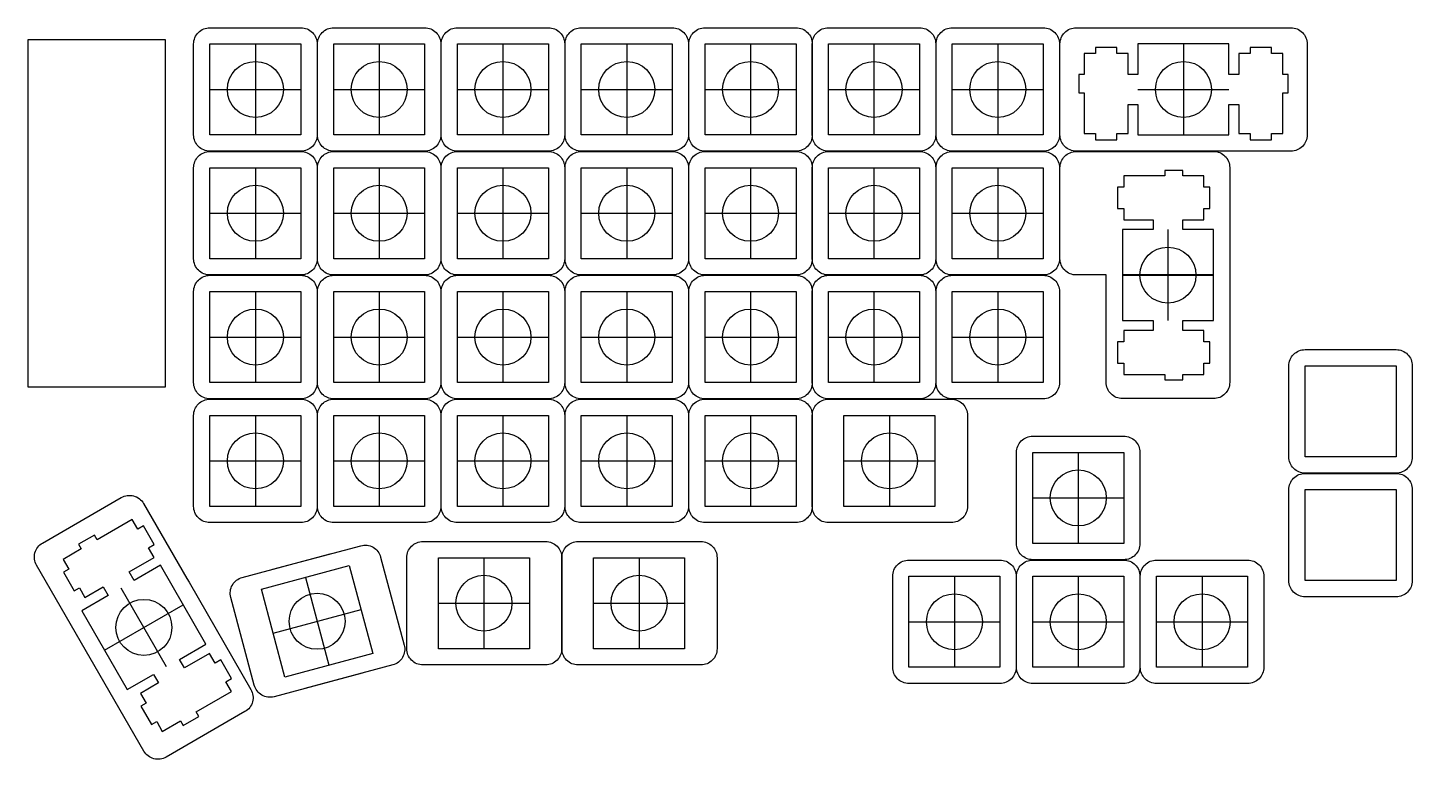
# Model space of a CAD drawing. Header units: millimetres. Extents: x -449 to 292, y -662 to 324.
# Drawn here: x -60.4 to 152.7, y -661.9 to -549.4 of the extents above; entities that cross this region are included whole.
import ezdxf

# ---------------------------------------------------------------- set-up
doc = ezdxf.new("R2010")
doc.units = ezdxf.units.MM
doc.layers.get('0').update_dxf_attribs({"color": 4, "lineweight": 25, "true_color": 0x00ffff})
for name, color, linetype, lineweight, true_color in [('keycap', 56, 'Continuous', 25, 0x808000), ('livello 1', 1, 'Continuous', 25, 0xff0000), ('livello 2', 3, 'Continuous', 25, 0x00ff00), ('livello 3', 6, 'Continuous', 25, 0xff00ff)]:
    doc.layers.add(name, color=color, linetype=linetype, lineweight=lineweight, true_color=true_color)

msp = doc.modelspace()

# ---------------------------------------------------------------- linework, layer by layer
at = {"color": 0}
for p, q in [((-32.33, -551.86), (-18.33, -551.86)), ((-32.33, -565.86), (-32.33, -551.86)), ((-18.33, -551.86), (-18.33, -565.86)), ((-13.28, -551.86), (0.72, -551.86)), ((-13.28, -565.86), (-13.28, -551.86)), ((0.72, -551.86), (0.72, -565.86)), ((5.77, -551.86), (19.77, -551.86)), ((5.77, -565.86), (5.77, -551.86)), ((19.77, -551.86), (19.77, -565.86)), ((24.82, -551.86), (38.82, -551.86)), ((24.82, -565.86), (24.82, -551.86)), ((38.82, -551.86), (38.82, -565.86)), ((43.87, -551.86), (57.87, -551.86)), ((43.87, -565.86), (43.87, -551.86)), ((57.87, -551.86), (57.87, -565.86)), ((62.87, -551.86), (76.87, -551.86)), ((62.87, -565.86), (62.87, -551.86)), ((76.87, -551.86), (76.87, -565.86)), ((81.92, -551.86), (95.92, -551.86)), ((81.92, -565.86), (81.92, -551.86)), ((95.92, -551.86), (95.92, -565.86)), ((110.49, -551.86), (110.49, -556.56)), ((124.49, -551.86), (110.49, -551.86)), ((124.49, -556.56), (124.49, -551.86)), ((103.94, -553.33), (102.22, -553.33)), ((102.22, -553.33), (102.22, -556.56)), ((107.24, -552.41), (103.94, -552.41)), ((103.94, -552.41), (103.94, -553.33)), ((107.24, -553.33), (107.24, -552.41)), ((108.97, -553.33), (107.24, -553.33)), ((108.97, -556.56), (108.97, -553.33)), ((127.74, -553.33), (126.02, -553.33)), ((126.02, -553.33), (126.02, -556.56)), ((131.04, -552.41), (127.74, -552.41)), ((127.74, -552.41), (127.74, -553.33)), ((131.04, -553.33), (131.04, -552.41)), ((132.77, -553.33), (131.04, -553.33)), ((132.77, -556.56), (132.77, -553.33)), ((102.22, -556.56), (101.39, -556.56)), ((101.39, -556.56), (101.39, -559.36)), ((110.49, -556.56), (108.97, -556.56)), ((126.02, -556.56), (124.49, -556.56)), ((133.59, -556.56), (132.77, -556.56)), ((133.59, -559.36), (133.59, -556.56)), ((101.39, -559.36), (102.22, -559.36)), ((102.22, -559.36), (102.22, -565.63)), ((132.77, -565.63), (132.77, -559.36)), ((132.77, -559.36), (133.59, -559.36)), ((108.97, -565.63), (108.97, -561.16)), ((108.97, -561.16), (110.49, -561.16)), ((110.49, -561.16), (110.49, -565.86)), ((124.49, -565.86), (124.49, -561.16)), ((124.49, -561.16), (126.02, -561.16)), ((126.02, -561.16), (126.02, -565.63)), ((-18.33, -565.86), (-32.33, -565.86)), ((0.72, -565.86), (-13.28, -565.86)), ((19.77, -565.86), (5.77, -565.86)), ((38.82, -565.86), (24.82, -565.86)), ((57.87, -565.86), (43.87, -565.86)), ((76.87, -565.86), (62.87, -565.86)), ((95.92, -565.86), (81.92, -565.86)), ((102.22, -565.63), (103.94, -565.63)), ((103.94, -565.63), (103.94, -566.61)), ((103.94, -566.61), (107.24, -566.61)), ((107.24, -566.61), (107.24, -565.63)), ((107.24, -565.63), (108.97, -565.63)), ((110.49, -565.86), (124.49, -565.86)), ((126.02, -565.63), (127.74, -565.63)), ((127.74, -565.63), (127.74, -566.61)), ((127.74, -566.61), (131.04, -566.61)), ((131.04, -566.61), (131.04, -565.63)), ((131.04, -565.63), (132.77, -565.63)), ((-32.33, -570.91), (-18.33, -570.91)), ((-32.33, -584.91), (-32.33, -570.91)), ((-18.33, -570.91), (-18.33, -584.91)), ((-13.28, -570.91), (0.72, -570.91)), ((-13.28, -584.91), (-13.28, -570.91)), ((0.72, -570.91), (0.72, -584.91)), ((5.77, -570.91), (19.77, -570.91)), ((5.77, -584.91), (5.77, -570.91)), ((19.77, -570.91), (19.77, -584.91)), ((24.82, -570.91), (38.82, -570.91)), ((24.82, -584.91), (24.82, -570.91)), ((38.82, -570.91), (38.82, -584.91)), ((43.87, -570.91), (57.87, -570.91)), ((43.87, -584.91), (43.87, -570.91)), ((57.87, -570.91), (57.87, -584.91)), ((62.87, -570.91), (76.87, -570.91)), ((62.87, -584.91), (62.87, -570.91)), ((76.87, -570.91), (76.87, -584.91)), ((81.92, -570.91), (95.92, -570.91)), ((81.92, -584.91), (81.92, -570.91)), ((95.92, -570.91), (95.92, -584.91)), ((114.61, -572.16), (108.34, -572.16)), ((108.34, -572.16), (108.34, -573.88)), ((114.61, -571.33), (114.61, -572.16)), ((117.41, -571.33), (114.61, -571.33)), ((117.41, -572.16), (117.41, -571.33)), ((120.64, -572.16), (117.41, -572.16)), ((120.64, -573.88), (120.64, -572.16)), ((108.34, -573.88), (107.36, -573.88)), ((107.36, -573.88), (107.36, -577.18)), ((121.56, -573.88), (120.64, -573.88)), ((121.56, -577.18), (121.56, -573.88)), ((107.36, -577.18), (108.34, -577.18)), ((108.34, -577.18), (108.34, -578.91)), ((120.64, -578.91), (120.64, -577.18)), ((120.64, -577.18), (121.56, -577.18)), ((108.34, -578.91), (112.81, -578.91)), ((112.81, -578.91), (112.81, -580.43)), ((117.41, -580.43), (117.41, -578.91)), ((117.41, -578.91), (120.64, -578.91)), ((112.81, -580.43), (108.11, -580.43)), ((108.11, -580.43), (108.11, -594.43)), ((122.11, -580.43), (117.41, -580.43)), ((122.11, -594.43), (122.11, -580.43)), ((-18.33, -584.91), (-32.33, -584.91)), ((0.72, -584.91), (-13.28, -584.91)), ((19.77, -584.91), (5.77, -584.91)), ((38.82, -584.91), (24.82, -584.91)), ((57.87, -584.91), (43.87, -584.91)), ((76.87, -584.91), (62.87, -584.91)), ((95.92, -584.91), (81.92, -584.91)), ((-32.33, -589.96), (-18.33, -589.96)), ((-32.33, -603.96), (-32.33, -589.96)), ((-18.33, -589.96), (-18.33, -603.96)), ((-13.28, -589.96), (0.72, -589.96)), ((-13.28, -603.96), (-13.28, -589.96)), ((0.72, -589.96), (0.72, -603.96)), ((5.77, -589.96), (19.77, -589.96)), ((5.77, -603.96), (5.77, -589.96)), ((19.77, -589.96), (19.77, -603.96)), ((24.82, -589.96), (38.82, -589.96)), ((24.82, -603.96), (24.82, -589.96)), ((38.82, -589.96), (38.82, -603.96)), ((43.87, -589.96), (57.87, -589.96)), ((43.87, -603.96), (43.87, -589.96)), ((57.87, -589.96), (57.87, -603.96)), ((62.87, -589.96), (76.87, -589.96)), ((62.87, -603.96), (62.87, -589.96)), ((76.87, -589.96), (76.87, -603.96)), ((81.92, -589.96), (95.92, -589.96)), ((81.92, -603.96), (81.92, -589.96)), ((95.92, -589.96), (95.92, -603.96)), ((108.11, -594.43), (112.81, -594.43)), ((112.81, -594.43), (112.81, -595.96)), ((117.41, -595.96), (117.41, -594.43)), ((117.41, -594.43), (122.11, -594.43)), ((112.81, -595.96), (108.34, -595.96)), ((108.34, -595.96), (108.34, -597.68)), ((120.64, -595.96), (117.41, -595.96)), ((120.64, -597.68), (120.64, -595.96)), ((108.34, -597.68), (107.36, -597.68)), ((107.36, -597.68), (107.36, -600.98)), ((121.56, -597.68), (120.64, -597.68)), ((121.56, -600.98), (121.56, -597.68)), ((107.36, -600.98), (108.34, -600.98)), ((108.34, -600.98), (108.34, -602.71)), ((108.34, -602.71), (114.61, -602.71)), ((114.61, -602.71), (114.61, -603.53)), ((117.41, -603.53), (117.41, -602.71)), ((117.41, -602.71), (120.64, -602.71)), ((120.64, -602.71), (120.64, -600.98)), ((120.64, -600.98), (121.56, -600.98)), ((136.21, -601.39), (150.21, -601.39)), ((136.21, -615.39), (136.21, -601.39)), ((150.21, -601.39), (150.21, -615.39)), ((-18.33, -603.96), (-32.33, -603.96)), ((0.72, -603.96), (-13.28, -603.96)), ((19.77, -603.96), (5.77, -603.96)), ((38.82, -603.96), (24.82, -603.96)), ((57.87, -603.96), (43.87, -603.96)), ((76.87, -603.96), (62.87, -603.96)), ((95.92, -603.96), (81.92, -603.96)), ((114.61, -603.53), (117.41, -603.53)), ((-32.33, -609.01), (-18.33, -609.01)), ((-32.33, -623.01), (-32.33, -609.01)), ((-18.33, -609.01), (-18.33, -623.01)), ((-13.28, -609.01), (0.72, -609.01)), ((-13.28, -623.01), (-13.28, -609.01)), ((0.72, -609.01), (0.72, -623.01)), ((5.77, -609.01), (19.77, -609.01)), ((5.77, -623.01), (5.77, -609.01)), ((19.77, -609.01), (19.77, -623.01)), ((24.82, -609.01), (38.82, -609.01)), ((24.82, -623.01), (24.82, -609.01)), ((38.82, -609.01), (38.82, -623.01)), ((43.87, -609.01), (57.87, -609.01)), ((43.87, -623.01), (43.87, -609.01)), ((57.87, -609.01), (57.87, -623.01)), ((65.25, -609.01), (79.25, -609.01)), ((65.25, -623.01), (65.25, -609.01)), ((79.25, -609.01), (79.25, -623.01)), ((94.3, -614.72), (108.3, -614.72)), ((94.3, -628.72), (94.3, -614.72)), ((108.3, -614.72), (108.3, -628.72)), ((150.21, -615.39), (136.21, -615.39)), ((136.21, -620.44), (150.21, -620.44)), ((136.21, -634.44), (136.21, -620.44)), ((150.21, -620.44), (150.21, -634.44)), ((-18.33, -623.01), (-32.33, -623.01)), ((0.72, -623.01), (-13.28, -623.01)), ((19.77, -623.01), (5.77, -623.01)), ((38.82, -623.01), (24.82, -623.01)), ((57.87, -623.01), (43.87, -623.01)), ((79.25, -623.01), (65.25, -623.01)), ((-44.27, -625.03), (-49.7, -628.17)), ((-43.41, -626.52), (-44.27, -625.03)), ((-42.56, -626.03), (-43.41, -626.52)), ((-40.91, -628.89), (-42.56, -626.03)), ((-50.11, -627.45), (-52.54, -628.85)), ((-49.7, -628.17), (-50.11, -627.45)), ((-52.12, -629.57), (-54.92, -631.18)), ((-52.54, -628.85), (-52.12, -629.57)), ((-41.76, -629.38), (-40.91, -628.89)), ((-40.89, -630.88), (-41.76, -629.38)), ((108.3, -628.72), (94.3, -628.72)), ((-54.92, -631.18), (-54.06, -632.67)), ((-54.06, -632.67), (-54.86, -633.13)), ((-44.77, -633.11), (-40.89, -630.88)), ((-39.93, -632.08), (-44, -634.43)), ((-32.93, -644.21), (-39.93, -632.08)), ((-24.41, -635.75), (-10.88, -632.12)), ((-10.88, -632.12), (-7.26, -645.65)), ((2.84, -630.91), (16.84, -630.91)), ((2.84, -644.91), (2.84, -630.91)), ((16.84, -630.91), (16.84, -644.91)), ((26.72, -630.91), (40.72, -630.91)), ((26.72, -644.91), (26.72, -630.91)), ((40.72, -630.91), (40.72, -644.91)), ((-54.86, -633.13), (-53.21, -635.99)), ((-44, -634.43), (-44.77, -633.11)), ((75.25, -633.77), (89.25, -633.77)), ((75.25, -647.77), (75.25, -633.77)), ((89.25, -633.77), (89.25, -647.77)), ((94.3, -633.77), (108.3, -633.77)), ((94.3, -647.77), (94.3, -633.77)), ((108.3, -633.77), (108.3, -647.77)), ((113.35, -633.77), (127.35, -633.77)), ((113.35, -647.77), (113.35, -633.77)), ((127.35, -633.77), (127.35, -647.77)), ((150.21, -634.44), (136.21, -634.44)), ((-53.21, -635.99), (-52.41, -635.53)), ((-52.41, -635.53), (-51.55, -637.03)), ((-47.99, -636.73), (-52.06, -639.08)), ((-51.55, -637.03), (-48.75, -635.41)), ((-48.75, -635.41), (-47.99, -636.73)), ((-20.78, -649.27), (-24.41, -635.75)), ((-52.06, -639.08), (-45.06, -651.21)), ((-37, -646.56), (-32.93, -644.21)), ((16.84, -644.91), (2.84, -644.91)), ((40.72, -644.91), (26.72, -644.91)), ((-36.24, -647.88), (-37, -646.56)), ((-32.37, -645.64), (-36.24, -647.88)), ((-31.51, -647.13), (-32.37, -645.64)), ((-30.66, -646.64), (-31.51, -647.13)), ((-29.01, -649.5), (-30.66, -646.64)), ((-7.26, -645.65), (-20.78, -649.27)), ((-45.06, -651.21), (-40.99, -648.86)), ((-40.99, -648.86), (-40.22, -650.18)), ((-29.86, -649.99), (-29.01, -649.5)), ((89.25, -647.77), (75.25, -647.77)), ((108.3, -647.77), (94.3, -647.77)), ((127.35, -647.77), (113.35, -647.77)), ((-40.22, -650.18), (-43.02, -651.79)), ((-43.02, -651.79), (-42.16, -653.28)), ((-34.42, -654.62), (-28.99, -651.49)), ((-28.99, -651.49), (-29.86, -649.99)), ((-42.16, -653.28), (-42.96, -653.74)), ((-42.96, -653.74), (-41.3, -656.6)), ((-41.3, -656.6), (-40.51, -656.14)), ((-40.51, -656.14), (-39.65, -657.64)), ((-39.65, -657.64), (-36.85, -656.02)), ((-36.85, -656.02), (-36.44, -656.74)), ((-36.44, -656.74), (-34.01, -655.34)), ((-34.01, -655.34), (-34.42, -654.62))]:
    msp.add_line(p, q, dxfattribs=at)
at = {"layer": 'keycap', "flags": 128}
for points in [[(-18.33, -549.36, -0.414214), (-15.83, -551.86), (-15.83, -565.86, -0.414214), (-18.33, -568.36), (-32.33, -568.36, -0.414214), (-34.83, -565.86), (-34.83, -551.86, -0.414214), (-32.33, -549.36)], [(0.72, -549.36, -0.414214), (3.22, -551.86), (3.22, -565.86, -0.414214), (0.72, -568.36), (-13.28, -568.36, -0.414214), (-15.78, -565.86), (-15.78, -551.86, -0.414214), (-13.28, -549.36)], [(19.77, -549.36, -0.414214), (22.27, -551.86), (22.27, -565.86, -0.414214), (19.77, -568.36), (5.77, -568.36, -0.414214), (3.27, -565.86), (3.27, -551.86, -0.414214), (5.77, -549.36)], [(38.82, -549.36, -0.414214), (41.32, -551.86), (41.32, -565.86, -0.414214), (38.82, -568.36), (24.82, -568.36, -0.414214), (22.32, -565.86), (22.32, -551.86, -0.414214), (24.82, -549.36)], [(57.87, -549.36, -0.414214), (60.37, -551.86), (60.37, -565.86, -0.414214), (57.87, -568.36), (43.87, -568.36, -0.414214), (41.37, -565.86), (41.37, -551.86, -0.414214), (43.87, -549.36)], [(76.87, -549.36, -0.414214), (79.37, -551.86), (79.37, -565.86, -0.414214), (76.87, -568.36), (62.87, -568.36, -0.414214), (60.37, -565.86), (60.37, -551.86, -0.414214), (62.87, -549.36)], [(95.92, -549.36, -0.414214), (98.42, -551.86), (98.42, -565.86, -0.414214), (95.92, -568.36), (81.92, -568.36, -0.414214), (79.42, -565.86), (79.42, -551.86, -0.414214), (81.92, -549.36)], [(-15.83, -584.91, -0.414214), (-18.33, -587.41), (-32.33, -587.41, -0.414214), (-34.83, -584.91), (-34.83, -570.91, -0.414214), (-32.33, -568.41), (-18.33, -568.41, -0.414214), (-15.83, -570.91)], [(-15.78, -570.91, -0.414214), (-13.28, -568.41), (0.72, -568.41, -0.414214), (3.22, -570.91), (3.22, -584.91, -0.414214), (0.72, -587.41), (-13.28, -587.41, -0.414214), (-15.78, -584.91)], [(5.77, -587.41, -0.414214), (3.27, -584.91), (3.27, -570.91, -0.414214), (5.77, -568.41), (19.77, -568.41, -0.414214), (22.27, -570.91), (22.27, -584.91, -0.414214), (19.77, -587.41)], [(24.82, -587.41, -0.414214), (22.32, -584.91), (22.32, -570.91, -0.414214), (24.82, -568.41), (38.82, -568.41, -0.414214), (41.32, -570.91), (41.32, -584.91, -0.414214), (38.82, -587.41)], [(60.37, -584.91, -0.414214), (57.87, -587.41), (43.87, -587.41, -0.414214), (41.37, -584.91), (41.37, -570.91, -0.414214), (43.87, -568.41), (57.87, -568.41, -0.414214), (60.37, -570.91)], [(60.37, -570.91, -0.414214), (62.87, -568.41), (76.87, -568.41, -0.414214), (79.37, -570.91), (79.37, -584.91, -0.414214), (76.87, -587.41), (62.87, -587.41, -0.414214), (60.37, -584.91)], [(79.42, -570.91, -0.414214), (81.92, -568.41), (95.92, -568.41, -0.414214), (98.42, -570.91), (98.42, -584.91, -0.414214), (95.92, -587.41), (81.92, -587.41, -0.414214), (79.42, -584.91)], [(-15.83, -603.96, -0.414214), (-18.33, -606.46), (-32.33, -606.46, -0.414214), (-34.83, -603.96), (-34.83, -589.96, -0.414214), (-32.33, -587.46), (-18.33, -587.46, -0.414214), (-15.83, -589.96)], [(0.72, -587.46, -0.414214), (3.22, -589.96), (3.22, -603.96, -0.414214), (0.72, -606.46), (-13.28, -606.46, -0.414214), (-15.78, -603.96), (-15.78, -589.96, -0.414214), (-13.28, -587.46)], [(3.27, -589.96, -0.414214), (5.77, -587.46), (19.77, -587.46, -0.414214), (22.27, -589.96), (22.27, -603.96, -0.414214), (19.77, -606.46), (5.77, -606.46, -0.414214), (3.27, -603.96)], [(22.32, -589.96, -0.414214), (24.82, -587.46), (38.82, -587.46, -0.414214), (41.32, -589.96), (41.32, -603.96, -0.414214), (38.82, -606.46), (24.82, -606.46, -0.414214), (22.32, -603.96)], [(41.37, -589.96, -0.414214), (43.87, -587.46), (57.87, -587.46, -0.414214), (60.37, -589.96), (60.37, -603.96, -0.414214), (57.87, -606.46), (43.87, -606.46, -0.414214), (41.37, -603.96)], [(60.37, -589.96, -0.414214), (62.87, -587.46), (76.87, -587.46, -0.414214), (79.37, -589.96), (79.37, -603.96, -0.414214), (76.87, -606.46), (62.87, -606.46, -0.414214), (60.37, -603.96)], [(79.42, -589.96, -0.414214), (81.92, -587.46), (95.92, -587.46, -0.414214), (98.42, -589.96), (98.42, -603.96, -0.414214), (95.92, -606.46), (81.92, -606.46, -0.414214), (79.42, -603.96)], [(152.71, -615.39, -0.414214), (150.21, -617.89), (136.21, -617.89, -0.414214), (133.71, -615.39), (133.71, -601.39, -0.414214), (136.21, -598.89), (150.21, -598.89, -0.414214), (152.71, -601.39)], [(-15.83, -623.01, -0.414214), (-18.33, -625.51), (-32.33, -625.51, -0.414214), (-34.83, -623.01), (-34.83, -609.01, -0.414214), (-32.33, -606.51), (-18.33, -606.51, -0.414214), (-15.83, -609.01)], [(-15.78, -609.01, -0.414214), (-13.28, -606.51), (0.72, -606.51, -0.414214), (3.22, -609.01), (3.22, -623.01, -0.414214), (0.72, -625.51), (-13.28, -625.51, -0.414214), (-15.78, -623.01)], [(3.27, -609.01, -0.414214), (5.77, -606.51), (19.77, -606.51, -0.414214), (22.27, -609.01), (22.27, -623.01, -0.414214), (19.77, -625.51), (5.77, -625.51, -0.414214), (3.27, -623.01)], [(22.32, -609.01, -0.414214), (24.82, -606.51), (38.82, -606.51, -0.414214), (41.32, -609.01), (41.32, -623.01, -0.414214), (38.82, -625.51), (24.82, -625.51, -0.414214), (22.32, -623.01)], [(41.37, -609.01, -0.414214), (43.87, -606.51), (57.87, -606.51, -0.414214), (60.37, -609.01), (60.37, -623.01, -0.414214), (57.87, -625.51), (43.87, -625.51, -0.414214), (41.37, -623.01)], [(110.8, -628.72, -0.414214), (108.3, -631.22), (94.3, -631.22, -0.414214), (91.8, -628.72), (91.8, -614.72, -0.414214), (94.3, -612.22), (108.3, -612.22, -0.414214), (110.8, -614.72)], [(152.71, -634.44, -0.414214), (150.21, -636.94), (136.21, -636.94, -0.414214), (133.71, -634.44), (133.71, -620.44, -0.414214), (136.21, -617.94), (150.21, -617.94, -0.414214), (152.71, -620.44)], [(91.75, -647.77, -0.414214), (89.25, -650.27), (75.25, -650.27, -0.414214), (72.75, -647.77), (72.75, -633.77, -0.414214), (75.25, -631.27), (89.25, -631.27, -0.414214), (91.75, -633.77)], [(110.8, -647.77, -0.414214), (108.3, -650.27), (94.3, -650.27, -0.414214), (91.8, -647.77), (91.8, -633.77, -0.414214), (94.3, -631.27), (108.3, -631.27, -0.414214), (110.8, -633.77)], [(127.35, -631.27, -0.414214), (129.85, -633.77), (129.85, -647.77, -0.414214), (127.35, -650.27), (113.35, -650.27, -0.414214), (110.85, -647.77), (110.85, -633.77, -0.414214), (113.35, -631.27)]]:
    msp.add_lwpolyline(points, format="xyb", close=True, dxfattribs=at)
for points in [[(120.7, -568.36), (100.99, -568.36, -0.414214), (98.49, -565.86), (98.49, -551.86, -0.414214), (100.99, -549.36)], [(100.99, -549.36), (134.04, -549.36, -0.414214), (136.54, -551.86), (136.54, -565.86, -0.414214), (134.04, -568.36), (120.7, -568.36)], [(105.61, -587.41), (100.99, -587.41, -0.414214), (98.49, -584.91), (98.49, -570.91, -0.414214), (100.99, -568.41)], [(107.76, -568.41, -0.035506), (108.11, -568.38), (122.11, -568.38, -0.414214), (124.61, -570.88), (124.61, -584.23)], [(124.61, -584.23), (124.61, -603.93, -0.414214), (122.11, -606.43), (108.11, -606.43, -0.414214), (105.61, -603.93)], [(76.87, -625.51), (62.87, -625.51, -0.414214), (60.37, -623.01), (60.37, -609.01, -0.414214), (62.87, -606.51), (76.87, -606.51)], [(67.75, -606.51), (81.75, -606.51, -0.414214), (84.25, -609.01), (84.25, -623.01, -0.414214), (81.75, -625.51), (67.75, -625.51, -0.414214)], [(-42.47, -660.68), (-59, -632.06, -0.414214), (-58.08, -628.65), (-45.96, -621.65, -0.414214), (-42.54, -622.56), (-35.87, -634.12)], [(14.46, -647.41), (0.46, -647.41, -0.414214), (-2.04, -644.91), (-2.04, -630.91, -0.414214), (0.46, -628.41), (14.46, -628.41)], [(5.34, -628.41), (19.34, -628.41, -0.414214), (21.84, -630.91), (21.84, -644.91, -0.414214), (19.34, -647.41), (5.34, -647.41, -0.414214)], [(38.34, -647.41), (24.34, -647.41, -0.414214), (21.84, -644.91), (21.84, -630.91, -0.414214), (24.34, -628.41), (38.34, -628.41)], [(29.22, -628.41), (43.22, -628.41, -0.414214), (45.72, -630.91), (45.72, -644.91, -0.414214), (43.22, -647.41), (29.22, -647.41, -0.414214)], [(-8.91, -648.68), (-22.44, -652.3, -0.414214), (-25.5, -650.53), (-29.12, -637.01, -0.414214), (-27.35, -633.95), (-13.83, -630.33)], [(-22.64, -632.68), (-9.11, -629.06, -0.414214), (-6.05, -630.83), (-2.43, -644.35, -0.414214), (-4.2, -647.41), (-17.72, -651.04, -0.414214)], [(-35.54, -634.68), (-26.02, -651.18, -0.414214), (-26.93, -654.6), (-39.06, -661.6, -0.414214), (-42.47, -660.68)]]:
    msp.add_lwpolyline(points, format="xyb", dxfattribs=at)
for points in [[(100.99, -568.41), (122.47, -568.41)], [(105.61, -603.93), (105.61, -587.41)], [(120.7, -587.41), (108.11, -587.41)], [(122.11, -587.41), (120.7, -587.41)], [(-35.87, -634.12), (-35.54, -634.68)], [(-48.56, -645.14), (-36.43, -638.14)]]:
    msp.add_lwpolyline(points, dxfattribs=at)
at = {"layer": 'livello 1', "flags": 128}
for points in [[(-25.33, -551.86), (-25.33, -565.86)], [(-6.28, -551.86), (-6.28, -565.86)], [(12.77, -551.86), (12.77, -565.86)], [(31.82, -551.86), (31.82, -565.86)], [(50.87, -551.86), (50.87, -565.86)], [(69.87, -551.86), (69.87, -565.86)], [(88.92, -551.86), (88.92, -565.86)], [(117.49, -551.86), (117.49, -565.86)], [(-32.33, -558.86), (-18.33, -558.86)], [(-13.28, -558.86), (0.72, -558.86)], [(5.77, -558.86), (19.77, -558.86)], [(24.82, -558.86), (38.82, -558.86)], [(43.87, -558.86), (57.87, -558.86)], [(62.87, -558.86), (76.87, -558.86)], [(81.92, -558.86), (95.92, -558.86)], [(110.49, -558.86), (124.49, -558.86)], [(-25.33, -570.91), (-25.33, -584.91)], [(-6.28, -570.91), (-6.28, -584.91)], [(12.77, -570.91), (12.77, -584.91)], [(31.82, -570.91), (31.82, -584.91)], [(50.87, -570.91), (50.87, -584.91)], [(69.87, -570.91), (69.87, -584.91)], [(88.92, -570.91), (88.92, -584.91)], [(-32.33, -577.91), (-18.33, -577.91)], [(-13.28, -577.91), (0.72, -577.91)], [(5.77, -577.91), (19.77, -577.91)], [(24.82, -577.91), (38.82, -577.91)], [(43.87, -577.91), (57.87, -577.91)], [(62.87, -577.91), (76.87, -577.91)], [(81.92, -577.91), (95.92, -577.91)], [(115.11, -580.43), (115.11, -594.43)], [(108.11, -587.43), (122.11, -587.43)], [(-25.33, -589.96), (-25.33, -603.96)], [(-6.28, -589.96), (-6.28, -603.96)], [(12.77, -589.96), (12.77, -603.96)], [(31.82, -589.96), (31.82, -603.96)], [(50.87, -589.96), (50.87, -603.96)], [(69.87, -589.96), (69.87, -603.96)], [(88.92, -589.96), (88.92, -603.96)], [(-32.33, -596.96), (-18.33, -596.96)], [(-13.28, -596.96), (0.72, -596.96)], [(5.77, -596.96), (19.77, -596.96)], [(24.82, -596.96), (38.82, -596.96)], [(43.87, -596.96), (57.87, -596.96)], [(62.87, -596.96), (76.87, -596.96)], [(81.92, -596.96), (95.92, -596.96)], [(-25.33, -609.01), (-25.33, -623.01)], [(-6.28, -609.01), (-6.28, -623.01)], [(12.77, -609.01), (12.77, -623.01)], [(31.82, -609.01), (31.82, -623.01)], [(50.87, -609.01), (50.87, -623.01)], [(72.25, -609.01), (72.25, -623.01)], [(101.3, -614.72), (101.3, -628.72)], [(-32.33, -616.01), (-18.33, -616.01)], [(-13.28, -616.01), (0.72, -616.01)], [(5.77, -616.01), (19.77, -616.01)], [(24.82, -616.01), (38.82, -616.01)], [(43.87, -616.01), (57.87, -616.01)], [(65.25, -616.01), (79.25, -616.01)], [(94.3, -621.72), (108.3, -621.72)], [(9.84, -630.91), (9.84, -644.91)], [(33.72, -630.91), (33.72, -644.91)], [(-17.64, -633.94), (-14.02, -647.46)], [(82.25, -633.77), (82.25, -647.77)], [(101.3, -633.77), (101.3, -647.77)], [(120.35, -633.77), (120.35, -647.77)], [(-38.99, -647.71), (-45.99, -635.58)], [(-48.56, -645.14), (-36.43, -638.14)], [(-22.59, -642.51), (-9.07, -638.88)], [(2.84, -637.91), (16.84, -637.91)], [(26.72, -637.91), (40.72, -637.91)], [(75.25, -640.77), (89.25, -640.77)], [(94.3, -640.77), (108.3, -640.77)], [(113.35, -640.77), (127.35, -640.77)]]:
    msp.add_lwpolyline(points, dxfattribs=at)
at = {"layer": 'livello 2'}
for centre in [(-25.33, -558.86), (-6.28, -558.86), (12.77, -558.86), (31.82, -558.86), (50.87, -558.86), (69.87, -558.86), (88.92, -558.86), (117.49, -558.86), (-25.33, -577.91), (-6.28, -577.91), (12.77, -577.91), (31.82, -577.91), (50.87, -577.91), (69.87, -577.91), (88.92, -577.91), (115.11, -587.43), (-25.33, -596.96), (-6.28, -596.96), (12.77, -596.96), (31.82, -596.96), (50.87, -596.96), (69.87, -596.96), (88.92, -596.96), (-25.33, -616.01), (-6.28, -616.01), (12.77, -616.01), (31.82, -616.01), (50.87, -616.01), (72.25, -616.01), (101.3, -621.72), (9.84, -637.91), (33.72, -637.91), (-15.83, -640.7), (82.25, -640.77), (101.3, -640.77), (120.35, -640.77), (-42.49, -641.64)]:
    msp.add_circle(centre, 4.31, dxfattribs=at)
at = {"layer": 'livello 3', "color": 6, "true_color": 0xff26e2, "flags": 128}
for points in [[(-60.37, -551.21), (-60.37, -604.61)], [(-39.17, -551.21), (-60.37, -551.21)], [(-39.17, -604.61), (-39.17, -551.21)], [(-60.37, -604.61), (-39.17, -604.61)]]:
    msp.add_lwpolyline(points, dxfattribs=at)

doc.saveas('drawing.dxf')
